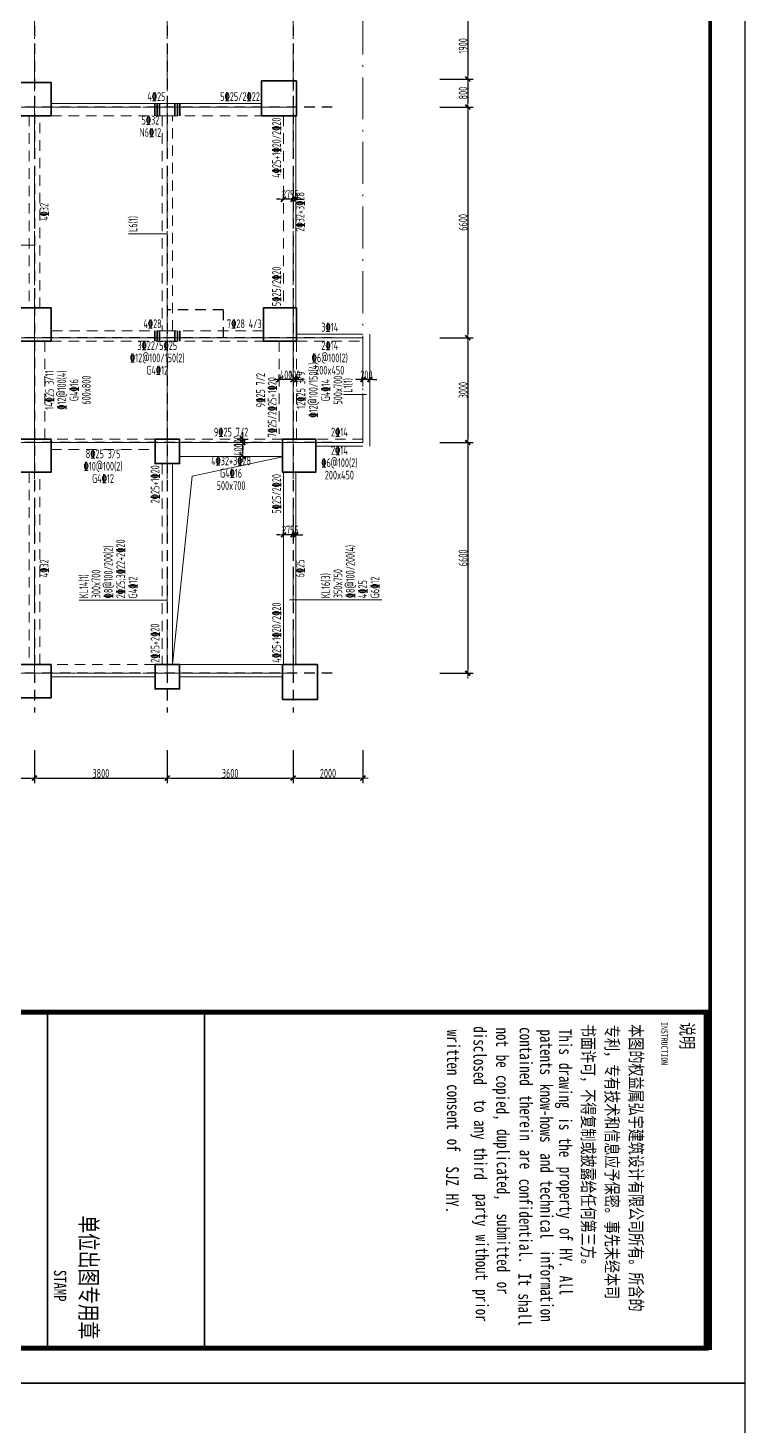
# Model space of a CAD drawing. Header units: millimetres. Extents: x 539196 to 807275, y 431843 to 1156631.
# Drawn here: x 708768 to 729290, y 935218 to 975222 of the extents above; entities that cross this region are included whole.
import ezdxf
from ezdxf.enums import TextEntityAlignment as Align

# ---------------------------------------------------------------- set-up
doc = ezdxf.new("R2010")
doc.units = ezdxf.units.MM
doc.header["$MEASUREMENT"] = 0
for name, pattern in [('DOTE', [2.42, 2, -0.2, 0.02, -0.2]), ('点划线', [1850, 1200, -300, 50, -300]), ('虚线', [500, 300, -200])]:
    doc.linetypes.add(name, pattern=pattern)
for name, color, linetype in [('DOTE', 1, 'DOTE'), ('PUB_TITLE', 4, 'Continuous'), ('TK', 9, 'Continuous')]:
    doc.layers.add(name, color=color, linetype=linetype)
for name, color, linetype, lineweight in [('尺寸标注-梁', 3, 'Continuous', 18), ('板洞边线', 253, 'Continuous', 18), ('梁原位标注', 7, 'Continuous', 18), ('梁名称编号', 2, 'Continuous', 18), ('梁标注引线', 2, 'Continuous', 18), ('梁附加箍筋', 1, 'Continuous', 35), ('梁集中标注', 2, 'Continuous', 18), ('砼柱', 2, 'Continuous', 35), ('砼梁', 4, 'Continuous', 18), ('轴线', 9, '点划线', 18), ('轴线标注', 3, 'Continuous', 18)]:
    doc.layers.add(name, color=color, linetype=linetype, lineweight=lineweight)
doc.styles.add('-宋体', font='', dxfattribs={"width": 0.8})
doc.styles.add('样式 1_yjk_yjk_yjk_yjk_yjk_yjk_yjk_yjk_yjk_yjk_yjk', font='yjkeng.shx', dxfattribs={"width": 0.7, "bigfont": 'yjkchn.shx'})
doc.styles.get('-宋体').set_extended_font_data('SimSun')
doc.dimstyles.new('盈建科结构_yjk_yjk_yjk_yjk_yjk_yjk_yjk_yjk_yjk_yjk_yjk', dxfattribs={"dimscale": 100, "dimtxt": 2.5, "dimasz": 1, "dimexe": 1.5, "dimexo": 0.625, "dimgap": 0.1, "dimtad": 1, "dimdec": 0, "dimrnd": 1, "dimzin": 0, "dimdsep": 46, "dimtxsty": '样式 1_yjk_yjk_yjk_yjk_yjk_yjk_yjk_yjk_yjk_yjk_yjk', "dimblk": '_yjkbk', "dimblk1": 'ARCHTICK', "dimblk2": 'ARCHTICK', "dimcen": 0.09, "dimadec": 0, "dimazin": 0, "dimtfac": 1, "dimtdec": 4, "dimtix": 1, "dimtmove": 2, "dimatfit": 3, "dimfxl": 0, "dimtolj": 1, "dimtzin": 0, "dimarcsym": 0})

# ---------------------------------------------------------------- blocks, each defined once
blk = doc.blocks.new('图签11')
for p, q in [((3661956, -366171), (3661956, -326171)), ((3668756, -336322), (3661956, -336322)), ((3661956, -336322), (3668756, -336322)), ((3668732, -339499), (3662780, -339499))]:
    blk.add_line(p, q)
at = {"const_width": 34}
for points in [[(3661956, -336322), (3668756, -336322)], [(3661956, -339499), (3668732, -339499)]]:
    blk.add_lwpolyline(points, dxfattribs=at)
at = {"layer": 'PUB_TITLE', "const_width": 100}
blk.add_lwpolyline([(3661956, -326171), (3668756, -326171), (3668756, -366170), (3661956, -366170)], close=True, dxfattribs=at)
at = {"style": '-宋体', "width": 0.75}
for s, height, p in [('INSTRUCTION', 129.15, (3662157, -327077)), ('单位出图专用章', 350, (3666068, -338838)), ('STAMP', 250, (3667171, -339368))]:
    blk.add_text(s, height=height, dxfattribs=at).set_placement(p)
at = {"layer": 'TK', "color": 9, "style": '-宋体', "width": 0.75}
blk.add_text('说明', height=265.8, dxfattribs=at).set_placement((3662166, -326686))
at = {"layer": 'TK', "style": '-宋体', "width": 0.75}
for s, height, p in [('本图的权益属弘宇建筑设计有限公司所有。所含的', 258.23, (3662201, -327716)), ('专利，专有技术和信息应予保密。事先未经本司', 258.23, (3662214, -328201)), ('书面许可，不得复制或披露给任何第三方。', 258.23, (3662193, -328683)), ('This', 258.2, (3662293, -329146)), ('drawing', 258.2, (3662982, -329146)), ('is', 258.2, (3664084, -329146)), ('the', 258.2, (3664497, -329146)), ('property', 258.2, (3665082, -329136)), ('of', 258.2, (3666321, -329136)), ('HY.', 258.2, (3666734, -329136)), ('All', 258.2, (3667285, -329136)), ('patents', 258.2, (3662305, -329530)), ('know-hows', 258.2, (3663407, -329530)), ('and', 258.2, (3664810, -329525)), ('technical', 258.2, (3665361, -329525)), ('information', 258.23, (3666770, -329521)), ('contained', 258.2, (3662259, -329943)), ('therein', 258.2, (3663637, -329943)), ('are', 258.2, (3664738, -329943)), ('confidential.', 258.23, (3665327, -329953)), ('It', 258.2, (3667234, -329968)), ('shall', 258.2, (3667647, -329968)), ('not', 258.2, (3662266, -330419)), ('be', 258.2, (3662817, -330419)), ('copied,', 258.2, (3663230, -330419)), ('duplicated,', 258.23, (3664322, -330407)), ('submitted', 258.2, (3666031, -330405)), ('or', 258.2, (3667408, -330405)), ('disclosed', 258.2, (3662241, -330876)), ('to', 258.2, (3663726, -330866)), ('third', 258.2, (3664690, -330866)), ('party', 258.2, (3665632, -330834)), ('without', 258.2, (3666458, -330834)), ('prior', 258.2, (3667560, -330834)), ('any', 258.2, (3664139, -330866)), ('written', 258.2, (3662312, -331414)), ('consent', 258.2, (3663414, -331414)), ('of', 258.2, (3664516, -331414)), ('SJZ', 258.2, (3665076, -331433)), ('HY.', 258.2, (3665627, -331433))]:
    blk.add_text(s, height=height, dxfattribs=at).set_placement(p)
blk = doc.blocks.new('_yjkbk')
blk.add_line((-1, 0), (1.5, 0))
blk.add_lwpolyline([(-0.7, -0.7, 0.5, 0.5, 0), (0.7, 0.7, 0.5, 0.5, 0)], format="xyseb")
blk = doc.blocks.new('*D484')
at = {"layer": 'Defpoints', "color": 0}
for p in [(716355, 970320), (716355, 970319), (716430, 970319)]:
    blk.add_point(p, dxfattribs=at)
at = {"layer": '尺寸标注-梁', "color": 0, "lineweight": -2}
for p, q in [((716255, 970320), (716155, 970320)), ((716355, 970319), (716355, 970470)), ((716430, 970320), (716355, 970320)), ((716430, 970319), (716430, 970470)), ((716530, 970320), (716630, 970320))]:
    blk.add_line(p, q, dxfattribs=at)
at = {"layer": '尺寸标注-梁', "color": 0, "lineweight": -2, "xscale": 100, "yscale": 100, "zscale": 100}
blk.add_blockref('_yjkbk', (716355, 970320), dxfattribs=at)
at = {"layer": '尺寸标注-梁', "color": 0, "lineweight": -2, "xscale": 100, "yscale": 100, "zscale": 100, "rotation": 180}
blk.add_blockref('_yjkbk', (716430, 970320), dxfattribs=at)
at = {"layer": '尺寸标注-梁', "color": 0, "insert": (716393, 970455), "char_height": 250, "attachment_point": 5, "style": '样式 1_yjk_yjk_yjk_yjk_yjk_yjk_yjk_yjk_yjk_yjk_yjk'}
blk.add_mtext('\\A1;75', dxfattribs=at)
blk = doc.blocks.new('_ARCHTICK')
at = {"color": 0, "linetype": 'ByBlock', "const_width": 0.15}
blk.add_lwpolyline([(-0.5, -0.5), (0.5, 0.5)], dxfattribs=at)
blk = doc.blocks.new('*D485')
at = {"layer": 'Defpoints', "color": 0}
for p in [(716080, 970320), (716080, 970319), (716355, 970319)]:
    blk.add_point(p, dxfattribs=at)
at = {"layer": '尺寸标注-梁', "color": 0, "lineweight": -2}
for p, q in [((715980, 970320), (715880, 970320)), ((716080, 970319), (716080, 970470)), ((716355, 970320), (716080, 970320)), ((716355, 970319), (716355, 970470)), ((716455, 970320), (716555, 970320))]:
    blk.add_line(p, q, dxfattribs=at)
at = {"layer": '尺寸标注-梁', "color": 0, "lineweight": -2, "xscale": 100, "yscale": 100, "zscale": 100}
blk.add_blockref('_yjkbk', (716080, 970320), dxfattribs=at)
at = {"layer": '尺寸标注-梁', "color": 0, "lineweight": -2, "xscale": 100, "yscale": 100, "zscale": 100, "rotation": 180}
blk.add_blockref('_yjkbk', (716355, 970320), dxfattribs=at)
at = {"layer": '尺寸标注-梁', "color": 0, "insert": (716218, 970455), "char_height": 250, "attachment_point": 5, "style": '样式 1_yjk_yjk_yjk_yjk_yjk_yjk_yjk_yjk_yjk_yjk_yjk'}
blk.add_mtext('\\A1;275', dxfattribs=at)
blk = doc.blocks.new('*D486')
at = {"layer": 'Defpoints', "color": 0}
for p in [(716355, 965160), (716355, 965159), (716455, 965159)]:
    blk.add_point(p, dxfattribs=at)
at = {"layer": '尺寸标注-梁', "color": 0, "lineweight": -2}
for p, q in [((716355, 965159), (716355, 965310)), ((716455, 965159), (716455, 965310)), ((716255, 965160), (716155, 965160)), ((716455, 965160), (716355, 965160)), ((716555, 965160), (716655, 965160))]:
    blk.add_line(p, q, dxfattribs=at)
at = {"layer": '尺寸标注-梁', "color": 0, "lineweight": -2, "xscale": 100, "yscale": 100, "zscale": 100}
blk.add_blockref('_yjkbk', (716355, 965160), dxfattribs=at)
at = {"layer": '尺寸标注-梁', "color": 0, "lineweight": -2, "xscale": 100, "yscale": 100, "zscale": 100, "rotation": 180}
blk.add_blockref('_yjkbk', (716455, 965160), dxfattribs=at)
at = {"layer": '尺寸标注-梁', "color": 0, "insert": (716405, 965295), "char_height": 250, "attachment_point": 5, "style": '样式 1_yjk_yjk_yjk_yjk_yjk_yjk_yjk_yjk_yjk_yjk_yjk'}
blk.add_mtext('\\A1;100', dxfattribs=at)
blk = doc.blocks.new('*D487')
at = {"layer": 'Defpoints', "color": 0}
for p in [(715955, 965160), (715955, 965159), (716355, 965159)]:
    blk.add_point(p, dxfattribs=at)
at = {"layer": '尺寸标注-梁', "color": 0, "lineweight": -2}
for p, q in [((715955, 965159), (715955, 965310)), ((716355, 965159), (716355, 965310)), ((716255, 965160), (716055, 965160))]:
    blk.add_line(p, q, dxfattribs=at)
at = {"layer": '尺寸标注-梁', "color": 0, "lineweight": -2, "xscale": 100, "yscale": 100, "zscale": 100, "rotation": 180}
blk.add_blockref('_yjkbk', (715955, 965160), dxfattribs=at)
at = {"layer": '尺寸标注-梁', "color": 0, "lineweight": -2, "xscale": 100, "yscale": 100, "zscale": 100}
blk.add_blockref('_yjkbk', (716355, 965160), dxfattribs=at)
at = {"layer": '尺寸标注-梁', "color": 0, "insert": (716155, 965295), "char_height": 250, "attachment_point": 5, "style": '样式 1_yjk_yjk_yjk_yjk_yjk_yjk_yjk_yjk_yjk_yjk_yjk'}
blk.add_mtext('\\A1;400', dxfattribs=at)
blk = doc.blocks.new('*D488')
at = {"layer": 'Defpoints', "color": 0}
for p in [(716355, 960720), (716355, 960719), (716430, 960719)]:
    blk.add_point(p, dxfattribs=at)
at = {"layer": '尺寸标注-梁', "color": 0, "lineweight": -2}
for p, q in [((716255, 960720), (716155, 960720)), ((716355, 960719), (716355, 960870)), ((716430, 960720), (716355, 960720)), ((716430, 960719), (716430, 960870)), ((716530, 960720), (716630, 960720))]:
    blk.add_line(p, q, dxfattribs=at)
at = {"layer": '尺寸标注-梁', "color": 0, "lineweight": -2, "xscale": 100, "yscale": 100, "zscale": 100}
blk.add_blockref('_yjkbk', (716355, 960720), dxfattribs=at)
at = {"layer": '尺寸标注-梁', "color": 0, "lineweight": -2, "xscale": 100, "yscale": 100, "zscale": 100, "rotation": 180}
blk.add_blockref('_yjkbk', (716430, 960720), dxfattribs=at)
at = {"layer": '尺寸标注-梁', "color": 0, "insert": (716393, 960855), "char_height": 250, "attachment_point": 5, "style": '样式 1_yjk_yjk_yjk_yjk_yjk_yjk_yjk_yjk_yjk_yjk_yjk'}
blk.add_mtext('\\A1;75', dxfattribs=at)
blk = doc.blocks.new('*D489')
at = {"layer": 'Defpoints', "color": 0}
for p in [(716080, 960720), (716080, 960719), (716355, 960719)]:
    blk.add_point(p, dxfattribs=at)
at = {"layer": '尺寸标注-梁', "color": 0, "lineweight": -2}
for p, q in [((715980, 960720), (715880, 960720)), ((716080, 960719), (716080, 960870)), ((716355, 960720), (716080, 960720)), ((716355, 960719), (716355, 960870)), ((716455, 960720), (716555, 960720))]:
    blk.add_line(p, q, dxfattribs=at)
at = {"layer": '尺寸标注-梁', "color": 0, "lineweight": -2, "xscale": 100, "yscale": 100, "zscale": 100}
blk.add_blockref('_yjkbk', (716080, 960720), dxfattribs=at)
at = {"layer": '尺寸标注-梁', "color": 0, "lineweight": -2, "xscale": 100, "yscale": 100, "zscale": 100, "rotation": 180}
blk.add_blockref('_yjkbk', (716355, 960720), dxfattribs=at)
at = {"layer": '尺寸标注-梁', "color": 0, "insert": (716218, 960855), "char_height": 250, "attachment_point": 5, "style": '样式 1_yjk_yjk_yjk_yjk_yjk_yjk_yjk_yjk_yjk_yjk_yjk'}
blk.add_mtext('\\A1;275', dxfattribs=at)
blk = doc.blocks.new('*D490')
at = {"layer": 'Defpoints', "color": 0}
for p in [(714915, 963359), (714916, 963359), (714915, 962959)]:
    blk.add_point(p, dxfattribs=at)
at = {"layer": '尺寸标注-梁', "color": 0, "lineweight": -2}
for p, q in [((714915, 963359), (715066, 963359)), ((714915, 962959), (715066, 962959)), ((714916, 963059), (714916, 963259))]:
    blk.add_line(p, q, dxfattribs=at)
at = {"layer": '尺寸标注-梁', "color": 0, "lineweight": -2, "xscale": 100, "yscale": 100, "zscale": 100}
for p, rotation in [((714916, 963359), 90), ((714916, 962959), 270)]:
    blk.add_blockref('_yjkbk', p, dxfattribs=dict(at, rotation=rotation))
at = {"layer": '尺寸标注-梁', "color": 0, "insert": (714781, 963159), "char_height": 250, "attachment_point": 5, "rotation": 90, "style": '样式 1_yjk_yjk_yjk_yjk_yjk_yjk_yjk_yjk_yjk_yjk_yjk'}
blk.add_mtext('\\A1;400', dxfattribs=at)
blk = doc.blocks.new('*D491')
at = {"layer": 'Defpoints', "color": 0}
for p in [(714915, 963459), (714915, 963359), (714916, 963459)]:
    blk.add_point(p, dxfattribs=at)
at = {"layer": '尺寸标注-梁', "color": 0, "lineweight": -2}
for p, q in [((714915, 963459), (715066, 963459)), ((714915, 963359), (715066, 963359)), ((714916, 963559), (714916, 963659)), ((714916, 963359), (714916, 963459)), ((714916, 963259), (714916, 963159))]:
    blk.add_line(p, q, dxfattribs=at)
at = {"layer": '尺寸标注-梁', "color": 0, "lineweight": -2, "xscale": 100, "yscale": 100, "zscale": 100}
for p, rotation in [((714916, 963459), 270), ((714916, 963359), 90)]:
    blk.add_blockref('_yjkbk', p, dxfattribs=dict(at, rotation=rotation))
at = {"layer": '尺寸标注-梁', "color": 0, "insert": (714781, 963409), "char_height": 250, "attachment_point": 5, "rotation": 90, "style": '样式 1_yjk_yjk_yjk_yjk_yjk_yjk_yjk_yjk_yjk_yjk_yjk'}
blk.add_mtext('\\A1;100', dxfattribs=at)
blk = doc.blocks.new('*D492')
at = {"layer": 'Defpoints', "color": 0}
for p in [(718355, 965160), (718355, 965159), (718555, 965159)]:
    blk.add_point(p, dxfattribs=at)
at = {"layer": '尺寸标注-梁', "color": 0, "lineweight": -2}
for p, q in [((718355, 965159), (718355, 965310)), ((718555, 965159), (718555, 965310)), ((718255, 965160), (718155, 965160)), ((718555, 965160), (718355, 965160)), ((718655, 965160), (718755, 965160))]:
    blk.add_line(p, q, dxfattribs=at)
at = {"layer": '尺寸标注-梁', "color": 0, "lineweight": -2, "xscale": 100, "yscale": 100, "zscale": 100}
blk.add_blockref('_yjkbk', (718355, 965160), dxfattribs=at)
at = {"layer": '尺寸标注-梁', "color": 0, "lineweight": -2, "xscale": 100, "yscale": 100, "zscale": 100, "rotation": 180}
blk.add_blockref('_yjkbk', (718555, 965160), dxfattribs=at)
at = {"layer": '尺寸标注-梁', "color": 0, "insert": (718455, 965295), "char_height": 250, "attachment_point": 5, "style": '样式 1_yjk_yjk_yjk_yjk_yjk_yjk_yjk_yjk_yjk_yjk_yjk'}
blk.add_mtext('\\A1;200', dxfattribs=at)
blk = doc.blocks.new('*D516')
at = {"layer": 'Defpoints', "color": 0}
for p in [(705155, 956759), (708955, 956759), (708955, 953759)]:
    blk.add_point(p, dxfattribs=at)
at = {"layer": '轴线标注', "color": 0, "lineweight": -2}
for p, q in [((705155, 954559), (705155, 953609)), ((708955, 954559), (708955, 953609)), ((705255, 953759), (708855, 953759))]:
    blk.add_line(p, q, dxfattribs=at)
at = {"layer": '轴线标注', "color": 0, "lineweight": -2, "xscale": 100, "yscale": 100, "zscale": 100, "rotation": 180}
blk.add_blockref('_yjkbk', (705155, 953759), dxfattribs=at)
at = {"layer": '轴线标注', "color": 0, "lineweight": -2, "xscale": 100, "yscale": 100, "zscale": 100}
blk.add_blockref('_yjkbk', (708955, 953759), dxfattribs=at)
at = {"layer": '轴线标注', "color": 0, "insert": (707055, 953894), "char_height": 250, "attachment_point": 5, "style": '样式 1_yjk_yjk_yjk_yjk_yjk_yjk_yjk_yjk_yjk_yjk_yjk'}
blk.add_mtext('\\A1;3800', dxfattribs=at)
blk = doc.blocks.new('*D518')
at = {"layer": 'Defpoints', "color": 0}
for p in [(708955, 956759), (712755, 956759), (712755, 953759)]:
    blk.add_point(p, dxfattribs=at)
at = {"layer": '轴线标注', "color": 0, "lineweight": -2}
for p, q in [((708955, 954559), (708955, 953609)), ((712755, 954559), (712755, 953609)), ((709055, 953759), (712655, 953759))]:
    blk.add_line(p, q, dxfattribs=at)
at = {"layer": '轴线标注', "color": 0, "lineweight": -2, "xscale": 100, "yscale": 100, "zscale": 100, "rotation": 180}
blk.add_blockref('_yjkbk', (708955, 953759), dxfattribs=at)
at = {"layer": '轴线标注', "color": 0, "lineweight": -2, "xscale": 100, "yscale": 100, "zscale": 100}
blk.add_blockref('_yjkbk', (712755, 953759), dxfattribs=at)
at = {"layer": '轴线标注', "color": 0, "insert": (710855, 953894), "char_height": 250, "attachment_point": 5, "style": '样式 1_yjk_yjk_yjk_yjk_yjk_yjk_yjk_yjk_yjk_yjk_yjk'}
blk.add_mtext('\\A1;3800', dxfattribs=at)
blk = doc.blocks.new('*D520')
at = {"layer": 'Defpoints', "color": 0}
for p in [(712755, 956759), (716355, 956759), (716355, 953759)]:
    blk.add_point(p, dxfattribs=at)
at = {"layer": '轴线标注', "color": 0, "lineweight": -2}
for p, q in [((712755, 954559), (712755, 953609)), ((716355, 954559), (716355, 953609)), ((712855, 953759), (716255, 953759))]:
    blk.add_line(p, q, dxfattribs=at)
at = {"layer": '轴线标注', "color": 0, "lineweight": -2, "xscale": 100, "yscale": 100, "zscale": 100, "rotation": 180}
blk.add_blockref('_yjkbk', (712755, 953759), dxfattribs=at)
at = {"layer": '轴线标注', "color": 0, "lineweight": -2, "xscale": 100, "yscale": 100, "zscale": 100}
blk.add_blockref('_yjkbk', (716355, 953759), dxfattribs=at)
at = {"layer": '轴线标注', "color": 0, "insert": (714555, 953894), "char_height": 250, "attachment_point": 5, "style": '样式 1_yjk_yjk_yjk_yjk_yjk_yjk_yjk_yjk_yjk_yjk_yjk'}
blk.add_mtext('\\A1;3600', dxfattribs=at)
blk = doc.blocks.new('*D522')
at = {"layer": 'Defpoints', "color": 0}
for p in [(716355, 956759), (718355, 956759), (718355, 953759)]:
    blk.add_point(p, dxfattribs=at)
at = {"layer": '轴线标注', "color": 0, "lineweight": -2}
for p, q in [((716355, 954559), (716355, 953609)), ((718355, 954559), (718355, 953609)), ((716455, 953759), (718255, 953759))]:
    blk.add_line(p, q, dxfattribs=at)
at = {"layer": '轴线标注', "color": 0, "lineweight": -2, "xscale": 100, "yscale": 100, "zscale": 100, "rotation": 180}
blk.add_blockref('_yjkbk', (716355, 953759), dxfattribs=at)
at = {"layer": '轴线标注', "color": 0, "lineweight": -2, "xscale": 100, "yscale": 100, "zscale": 100}
blk.add_blockref('_yjkbk', (718355, 953759), dxfattribs=at)
at = {"layer": '轴线标注', "color": 0, "insert": (717355, 953894), "char_height": 250, "attachment_point": 5, "style": '样式 1_yjk_yjk_yjk_yjk_yjk_yjk_yjk_yjk_yjk_yjk_yjk'}
blk.add_mtext('\\A1;2000', dxfattribs=at)
blk = doc.blocks.new('*D543')
at = {"layer": 'Defpoints', "color": 0}
for p in [(718355, 975659), (718355, 973759), (721355, 973759)]:
    blk.add_point(p, dxfattribs=at)
at = {"layer": '轴线标注', "color": 0, "lineweight": -2}
for p, q in [((720555, 975659), (721505, 975659)), ((721355, 975559), (721355, 973859)), ((720555, 973759), (721505, 973759))]:
    blk.add_line(p, q, dxfattribs=at)
at = {"layer": '轴线标注', "color": 0, "lineweight": -2, "xscale": 100, "yscale": 100, "zscale": 100}
for p, rotation in [((721355, 975659), 90), ((721355, 973759), 270)]:
    blk.add_blockref('_yjkbk', p, dxfattribs=dict(at, rotation=rotation))
at = {"layer": '轴线标注', "color": 0, "insert": (721220, 974709), "char_height": 250, "attachment_point": 5, "rotation": 90, "style": '样式 1_yjk_yjk_yjk_yjk_yjk_yjk_yjk_yjk_yjk_yjk_yjk'}
blk.add_mtext('\\A1;1900', dxfattribs=at)
blk = doc.blocks.new('*D545')
at = {"layer": 'Defpoints', "color": 0}
for p in [(718355, 973759), (718355, 972959), (721355, 972959)]:
    blk.add_point(p, dxfattribs=at)
at = {"layer": '轴线标注', "color": 0, "lineweight": -2}
for p, q in [((720555, 973759), (721505, 973759)), ((721355, 973659), (721355, 973059)), ((720555, 972959), (721505, 972959))]:
    blk.add_line(p, q, dxfattribs=at)
at = {"layer": '轴线标注', "color": 0, "lineweight": -2, "xscale": 100, "yscale": 100, "zscale": 100}
for p, rotation in [((721355, 973759), 90), ((721355, 972959), 270)]:
    blk.add_blockref('_yjkbk', p, dxfattribs=dict(at, rotation=rotation))
at = {"layer": '轴线标注', "color": 0, "insert": (721220, 973359), "char_height": 250, "attachment_point": 5, "rotation": 90, "style": '样式 1_yjk_yjk_yjk_yjk_yjk_yjk_yjk_yjk_yjk_yjk_yjk'}
blk.add_mtext('\\A1;800', dxfattribs=at)
blk = doc.blocks.new('*D547')
at = {"layer": 'Defpoints', "color": 0}
for p in [(718355, 972959), (718355, 966359), (721355, 966359)]:
    blk.add_point(p, dxfattribs=at)
at = {"layer": '轴线标注', "color": 0, "lineweight": -2}
for p, q in [((720555, 972959), (721505, 972959)), ((721355, 972859), (721355, 966459)), ((720555, 966359), (721505, 966359))]:
    blk.add_line(p, q, dxfattribs=at)
at = {"layer": '轴线标注', "color": 0, "lineweight": -2, "xscale": 100, "yscale": 100, "zscale": 100}
for p, rotation in [((721355, 972959), 90), ((721355, 966359), 270)]:
    blk.add_blockref('_yjkbk', p, dxfattribs=dict(at, rotation=rotation))
at = {"layer": '轴线标注', "color": 0, "insert": (721220, 969659), "char_height": 250, "attachment_point": 5, "rotation": 90, "style": '样式 1_yjk_yjk_yjk_yjk_yjk_yjk_yjk_yjk_yjk_yjk_yjk'}
blk.add_mtext('\\A1;6600', dxfattribs=at)
blk = doc.blocks.new('*D549')
at = {"layer": 'Defpoints', "color": 0}
for p in [(718355, 966359), (718355, 963359), (721355, 963359)]:
    blk.add_point(p, dxfattribs=at)
at = {"layer": '轴线标注', "color": 0, "lineweight": -2}
for p, q in [((720555, 966359), (721505, 966359)), ((721355, 966259), (721355, 963459)), ((720555, 963359), (721505, 963359))]:
    blk.add_line(p, q, dxfattribs=at)
at = {"layer": '轴线标注', "color": 0, "lineweight": -2, "xscale": 100, "yscale": 100, "zscale": 100}
for p, rotation in [((721355, 966359), 90), ((721355, 963359), 270)]:
    blk.add_blockref('_yjkbk', p, dxfattribs=dict(at, rotation=rotation))
at = {"layer": '轴线标注', "color": 0, "insert": (721220, 964859), "char_height": 250, "attachment_point": 5, "rotation": 90, "style": '样式 1_yjk_yjk_yjk_yjk_yjk_yjk_yjk_yjk_yjk_yjk_yjk'}
blk.add_mtext('\\A1;3000', dxfattribs=at)
blk = doc.blocks.new('*D551')
at = {"layer": 'Defpoints', "color": 0}
for p in [(718355, 963359), (718355, 956759), (721355, 956759)]:
    blk.add_point(p, dxfattribs=at)
at = {"layer": '轴线标注', "color": 0, "lineweight": -2}
for p, q in [((720555, 963359), (721505, 963359)), ((721355, 963259), (721355, 956859)), ((720555, 956759), (721505, 956759))]:
    blk.add_line(p, q, dxfattribs=at)
at = {"layer": '轴线标注', "color": 0, "lineweight": -2, "xscale": 100, "yscale": 100, "zscale": 100}
for p, rotation in [((721355, 963359), 90), ((721355, 956759), 270)]:
    blk.add_blockref('_yjkbk', p, dxfattribs=dict(at, rotation=rotation))
at = {"layer": '轴线标注', "color": 0, "insert": (721220, 960059), "char_height": 250, "attachment_point": 5, "rotation": 90, "style": '样式 1_yjk_yjk_yjk_yjk_yjk_yjk_yjk_yjk_yjk_yjk_yjk'}
blk.add_mtext('\\A1;6600', dxfattribs=at)
blk = doc.blocks.new('jzzw')
at = {"layer": 'DOTE', "color": 1, "linetype": '虚线'}
for p, q in [((943986, 890469), (943986, 834829)), ((947786, 890469), (947786, 834829)), ((951386, 890469), (951386, 834829)), ((952506, 852149), (912186, 852149)), ((949386, 846349), (947786, 846349)), ((949386, 846349), (949386, 845549)), ((952506, 845549), (911886, 845549)), ((952506, 845549), (911886, 845549)), ((952506, 842549), (911886, 842549)), ((952506, 842549), (911886, 842549)), ((952506, 835949), (912186, 835949)), ((952506, 835949), (912186, 835949)), ((952506, 835949), (912186, 835949)), ((952506, 835949), (912186, 835949))]:
    blk.add_line(p, q, dxfattribs=at)

msp = doc.modelspace()

# ---------------------------------------------------------------- linework, layer by layer
at = {"layer": 'PUB_TITLE'}
for points in [[(669890.4, 936443), (729290.4, 936443), (729290.4, 1020543), (669890.4, 1020543)], [(669890.4, 852343), (729290.4, 852343), (729290.4, 936443), (669890.4, 936443)]]:
    msp.add_lwpolyline(points, close=True, dxfattribs=at)
at = {"layer": 'PUB_TITLE', "const_width": 100}
msp.add_lwpolyline([(670890.4, 937443), (728290.4, 937443), (728290.4, 1018043), (670890.4, 1018043)], close=True, dxfattribs=at)
at = {"layer": '板洞边线'}
for p, q in [((713105.4, 962759.2), (713105.4, 962959.2)), ((716055.4, 962953.9), (713466.7, 962398)), ((716055.4, 962959.2), (716055.4, 962953.9)), ((712905.4, 962759.2), (713105.4, 962759.2)), ((713466.7, 962398), (712905.4, 957009.2))]:
    msp.add_line(p, q, dxfattribs=at)
at = {"layer": '梁标注引线'}
for p, q in [((712755.4, 969335.2), (711647.9, 969335.2)), ((708955.4, 969003.9), (706436.9, 969003.9)), ((718455.4, 964734.2), (717797.9, 964734.2)), ((712755.4, 958851.5), (710236.9, 958851.5)), ((716255.4, 958854.4), (718898.9, 958854.4))]:
    msp.add_line(p, q, dxfattribs=at)
at = {"layer": '梁附加箍筋'}
for p, q in [((712395.4, 972709.2), (712395.4, 973059.2)), ((712465.4, 972709.2), (712465.4, 973059.2)), ((712535.4, 972709.2), (712535.4, 973059.2)), ((712975.4, 972709.2), (712975.4, 973059.2)), ((713045.4, 972709.2), (713045.4, 973059.2)), ((713115.4, 972709.2), (713115.4, 973059.2)), ((712395.4, 966259.2), (712395.4, 966559.2)), ((712465.4, 966259.2), (712465.4, 966559.2)), ((712535.4, 966259.2), (712535.4, 966559.2)), ((712975.4, 966259.2), (712975.4, 966559.2)), ((713045.4, 966259.2), (713045.4, 966559.2)), ((713115.4, 966259.2), (713115.4, 966559.2))]:
    msp.add_line(p, q, dxfattribs=at)
at = {"layer": '砼柱'}
for points in [[(716455.4, 973709.2), (715455.4, 973709.2), (715455.4, 972709.2), (716455.4, 972709.2)], [(709430.4, 973659.2), (708480.4, 973659.2), (708480.4, 972709.2), (709430.4, 972709.2)], [(709430.4, 967209.2), (708480.4, 967209.2), (708480.4, 966259.2), (709430.4, 966259.2)], [(716455.4, 967209.2), (715505.4, 967209.2), (715505.4, 966259.2), (716455.4, 966259.2)], [(709430.4, 963459.2), (708480.4, 963459.2), (708480.4, 962509.2), (709430.4, 962509.2)], [(713105.4, 963459.2), (712405.4, 963459.2), (712405.4, 962759.2), (713105.4, 962759.2)], [(717005.4, 963459.2), (716055.4, 963459.2), (716055.4, 962509.2), (717005.4, 962509.2)], [(709430.4, 957009.2), (708480.4, 957009.2), (708480.4, 956059.2), (709430.4, 956059.2)], [(713105.4, 957009.2), (712405.4, 957009.2), (712405.4, 956309.2), (713105.4, 956309.2)], [(717055.4, 957009.2), (716055.4, 957009.2), (716055.4, 956009.2), (717055.4, 956009.2)]]:
    msp.add_lwpolyline(points, close=True, dxfattribs=at)
at = {"layer": '砼梁'}
for p, q in [((712755.4, 973059.2), (709430.4, 973059.2)), ((715455.4, 973059.2), (712755.4, 973059.2)), ((716430.4, 967209.2), (716430.4, 972709.2)), ((718355.4, 966459.2), (716455.4, 966459.2)), ((718555.4, 963259.2), (718555.4, 966459.2)), ((713105.4, 962959.2), (716055.4, 962959.2)), ((717005.4, 963259.2), (718355.4, 963259.2)), ((712905.4, 957009.2), (712905.4, 962759.2)), ((716080.4, 962509.2), (716080.4, 957009.2)), ((716430.4, 957009.2), (716430.4, 962509.2)), ((716055.4, 957009.2), (713105.4, 957009.2)), ((709430.4, 956659.2), (712405.4, 956659.2)), ((713105.4, 956659.2), (716055.4, 956659.2))]:
    msp.add_line(p, q, dxfattribs=at)
at = {"layer": '砼梁', "linetype": '虚线'}
for p, q in [((708805.4, 972709.2), (708805.4, 967209.2)), ((709105.4, 967209.2), (709105.4, 972709.2)), ((709430.4, 972709.2), (712755.4, 972709.2)), ((712605.4, 972709.2), (712605.4, 966559.2)), ((712755.5, 972709.2), (715455.4, 972709.2)), ((712905.4, 966559.2), (712905.4, 972709.2)), ((716080.4, 972709.2), (716080.4, 967209.2)), ((712755.4, 966559.2), (709430.4, 966559.2)), ((715505.4, 966559.2), (712755.5, 966559.2)), ((709255.4, 963459.2), (709255.4, 966259.2)), ((709430.4, 966259.2), (712755.4, 966259.2)), ((712755.4, 966259.2), (715505.4, 966259.2)), ((715955.4, 966259.2), (715955.4, 963609.2)), ((716455.4, 963459.2), (716455.4, 966259.2)), ((716455.4, 966259.2), (718355.4, 966259.2)), ((718355.4, 966259.2), (718355.4, 963459.2)), ((712405.4, 963459.2), (709430.4, 963459.2)), ((716055.4, 963459.2), (713105.4, 963459.2)), ((718355.4, 963459.2), (717005.4, 963459.2)), ((709430.4, 963159.2), (712405.4, 963159.2)), ((708805.4, 962509.2), (708805.4, 957009.2)), ((709105.4, 957009.2), (709105.4, 962509.2)), ((712605.4, 962759.2), (712605.4, 957009.2)), ((712405.4, 957009.2), (709430.4, 957009.2))]:
    msp.add_line(p, q, dxfattribs=at)
at = {"layer": '轴线'}
for p, q in [((708955.4, 956759.2), (708955.4, 1010159.2)), ((712755.4, 956759.2), (712755.4, 1010159.2)), ((716355.4, 956759.2), (716355.4, 1010159.2)), ((718355.4, 963359.2), (718355.4, 1003559.2)), ((678755.4, 972959.2), (716355.4, 972959.2)), ((705155.4, 972959.2), (708955.4, 972959.2)), ((708955.4, 966359.2), (708955.4, 972959.2)), ((708955.4, 972959.2), (712755.4, 972959.2)), ((712755.4, 966359.2), (712755.4, 972959.2)), ((712755.4, 972959.2), (716355.4, 972959.2)), ((716355.4, 966359.2), (716355.4, 972959.2)), ((676755.4, 966359.2), (718355.4, 966359.2)), ((705155.4, 966359.2), (708955.4, 966359.2)), ((708955.4, 963359.2), (708955.4, 966359.2)), ((708955.4, 966359.2), (712755.4, 966359.2)), ((712755.4, 963359.2), (712755.4, 966359.2)), ((712755.4, 966359.2), (716355.4, 966359.2)), ((716355.4, 963359.2), (716355.4, 966359.2)), ((716355.4, 966359.2), (718355.4, 966359.2)), ((718355.4, 963359.2), (718355.4, 966359.2)), ((676755.4, 963359.2), (718355.4, 963359.2)), ((705155.4, 963359.2), (708955.4, 963359.2)), ((708955.4, 956759.2), (708955.4, 963359.2)), ((708955.4, 963359.2), (712755.4, 963359.2)), ((712755.4, 956759.2), (712755.4, 963359.2)), ((712755.4, 963359.2), (716355.4, 963359.2)), ((716355.4, 956759.2), (716355.4, 963359.2)), ((716355.4, 963359.2), (718355.4, 963359.2)), ((678755.4, 956759.2), (716355.4, 956759.2)), ((705155.4, 956759.2), (708955.4, 956759.2)), ((708955.4, 956759.2), (712755.4, 956759.2)), ((712755.4, 956759.2), (716355.4, 956759.2))]:
    msp.add_line(p, q, dxfattribs=at)

# ---------------------------------------------------------------- block references
msp.add_blockref('jzzw', (-235030.4, 120810.3))
at = {"xscale": 1.41428571427241, "yscale": 1.41428571427241, "zscale": 1.414285714285714, "rotation": 270}
msp.add_blockref('图签11', (1189474.3, 6126112.1), dxfattribs=at)

# ---------------------------------------------------------------- texts
at = {"layer": '梁原位标注', "linetype": 'Continuous', "style": '样式 1_yjk_yjk_yjk_yjk_yjk_yjk_yjk_yjk_yjk_yjk_yjk', "width": 0.7}
for s, p in [('4\x8425', (712442.9, 973059.2)), ('4\x8428', (712332.9, 966559.2)), ('3\x8414', (717405.4, 966459.2)), ('9\x8425 7/2', (714580.4, 963459.2)), ('2\x8414', (717680.4, 963459.2))]:
    msp.add_text(s, height=250, dxfattribs=at).set_placement(p, align=Align.BOTTOM_CENTER)
for s, p in [('5\x8425/2\x8422', (715405.4, 973059.2)), ('7\x8428 4/3', (715455.4, 966559.2))]:
    msp.add_text(s, height=250, dxfattribs=at).set_placement(p, align=Align.BOTTOM_RIGHT)
for s, p in [('5\x8432', (712272.3, 972709.2)), ('N6\x8412', (712272.3, 972356.5)), ('3\x8422/5\x8425', (712467.9, 966259.2)), ('2\x8414', (717405.4, 966259.2)), ('\x8412@100/150(2)', (712467.9, 965906.5)), ('\x846@100(2)', (717405.4, 965906.5)), ('G4\x8412', (712467.9, 965553.7)), ('200x450', (717405.4, 965553.7)), ('8\x8425 3/5', (710917.9, 963159.2)), ('4\x8432+3\x8428', (714580.4, 962959.2)), ('\x846@100(2)', (717680.4, 962906.5)), ('2\x8414', (717680.4, 963259.2)), ('\x8410@100(2)', (710917.9, 962806.5)), ('G4\x8416', (714580.4, 962606.5)), ('200x450', (717680.4, 962553.7)), ('G4\x8412', (710917.9, 962453.7)), ('500x700', (714580.4, 962253.7))]:
    msp.add_text(s, height=250, dxfattribs=at).set_placement(p, align=Align.TOP_CENTER)
for s, p in [('4\x8425+1\x8420/2\x8420', (716080.4, 972659.2)), ('2\x8425+1\x8420', (712605.4, 962709.2)), ('5\x8425/2\x8420', (716080.4, 962459.2))]:
    msp.add_text(s, height=250, rotation=90, dxfattribs=at).set_placement(p, align=Align.BOTTOM_RIGHT)
for s, p in [('4\x8432', (709105.4, 969959.2)), ('2\x8432+3\x8428', (716430.4, 969959.2)), ('14\x8425 3/11', (709255.4, 964859.2)), ('\x8412@100(4)', (709608.2, 964859.2)), ('12\x8425 3/9', (716455.4, 964859.2)), ('\x8412@100/150(4)', (716808.2, 964859.2)), ('G4\x8416', (709960.9, 964859.2)), ('600x800', (710313.7, 964859.2)), ('G4\x8414', (717160.9, 964859.2)), ('500x700', (717513.7, 964859.2)), ('4\x8432', (709105.4, 959759.2)), ('6\x8425', (716430.4, 959759.2))]:
    msp.add_text(s, height=250, rotation=90, dxfattribs=at).set_placement(p, align=Align.TOP_CENTER)
for s, p in [('5\x8425/2\x8420', (716080.4, 967259.2)), ('7\x8425/2\x8425+1\x8420', (715955.4, 963509.2)), ('4\x8425+1\x8420/2\x8420', (716080.4, 957059.2)), ('2\x8425+2\x8420', (712605.4, 957059.2))]:
    msp.add_text(s, height=250, rotation=90, dxfattribs=at).set_placement(p, align=Align.BOTTOM_LEFT)
msp.add_text('9\x8425 7/2', height=250, rotation=90, dxfattribs=at).set_placement((715622.9, 964859.2), align=Align.BOTTOM_CENTER)
at = {"layer": '梁名称编号', "linetype": 'Continuous', "style": '样式 1_yjk_yjk_yjk_yjk_yjk_yjk_yjk_yjk_yjk_yjk_yjk', "width": 0.7}
for s, p in [('L6(1)', (711647.9, 969385.2)), ('L1(1)', (717797.9, 964784.2)), ('KL14(1)', (710236.9, 958901.5))]:
    msp.add_text(s, height=250, rotation=90, dxfattribs=at).set_placement(p, align=Align.TOP_LEFT)
msp.add_text('KL16(3)', height=250, rotation=90, dxfattribs=at).set_placement((717487.9, 958904.4), align=Align.BOTTOM_LEFT)
at = {"layer": '梁集中标注', "linetype": 'Continuous', "style": '样式 1_yjk_yjk_yjk_yjk_yjk_yjk_yjk_yjk_yjk_yjk_yjk', "width": 0.7}
for s, p in [('2\x8425;3\x8422+2\x8420', (711295.2, 958901.5)), ('\x848@100/200(2)', (710942.4, 958901.5)), ('300x700', (710589.7, 958901.5)), ('G4\x8412', (711647.9, 958901.5))]:
    msp.add_text(s, height=250, rotation=90, dxfattribs=at).set_placement(p, align=Align.TOP_LEFT)
for s, p in [('\x848@100/200(4)', (718193.4, 958904.4)), ('350x750', (717840.7, 958904.4)), ('4\x8425', (718546.2, 958904.4)), ('G6\x8412', (718898.9, 958904.4))]:
    msp.add_text(s, height=250, rotation=90, dxfattribs=at).set_placement(p, align=Align.BOTTOM_LEFT)

# ---------------------------------------------------------------- dimensions: what is measured, and where the dimension line sits
at = {"layer": '尺寸标注-梁'}
for p1, p2, picture, middle in [((716355.4, 970319.2), (716080.4, 970319.2), '*D485', (716217.9, 970455.2)), ((716430.4, 970319.2), (716355.4, 970319.2), '*D484', (716392.9, 970455.2)), ((716355.4, 965159.2), (715955.4, 965159.2), '*D487', (716155.4, 965295.2)), ((716455.4, 965159.2), (716355.4, 965159.2), '*D486', (716405.4, 965295.2)), ((718555.4, 965159.2), (718355.4, 965159.2), '*D492', (718455.4, 965295.2)), ((714915.4, 963359.2), (714915.4, 963459.2), '*D491', (714781.4, 963409.2)), ((714915.4, 962959.2), (714915.4, 963359.2), '*D490', (714781.4, 963159.2)), ((716355.4, 960719.2), (716080.4, 960719.2), '*D489', (716217.9, 960855.2)), ((716430.4, 960719.2), (716355.4, 960719.2), '*D488', (716392.9, 960855.2))]:
    dim = msp.add_aligned_dim(p1=p1, p2=p2, distance=-1, dimstyle='盈建科结构_yjk_yjk_yjk_yjk_yjk_yjk_yjk_yjk_yjk_yjk_yjk', override={"dimscale": 100, "dimtxt": 2.5, "dimasz": 1, "dimexe": 1.5, "dimexo": 0, "dimgap": 0.1, "dimtad": 1, "dimlfac": 1, "dimrnd": 5, "dimdle": 0, "dimfxlon": 0}, dxfattribs=at)
    dim.commit()
    dim.dimension.update_dxf_attribs({"geometry": picture, "text_midpoint": middle})
at = {"layer": '轴线标注'}
for p1, p2, distance, picture, middle in [((718355.4, 975659.2), (718355.4, 973759.2), 3000, '*D543', (721220.4, 974709.2)), ((718355.4, 973759.2), (718355.4, 972959.2), 3000, '*D545', (721220.4, 973359.2)), ((718355.4, 972959.2), (718355.4, 966359.2), 3000, '*D547', (721220.4, 969659.2)), ((718355.4, 966359.2), (718355.4, 963359.2), 3000, '*D549', (721220.4, 964859.2)), ((718355.4, 963359.2), (718355.4, 956759.2), 3000, '*D551', (721220.4, 960059.2)), ((705155.4, 956759.2), (708955.4, 956759.2), -3000, '*D516', (707055.4, 953894.2)), ((708955.4, 956759.2), (712755.4, 956759.2), -3000, '*D518', (710855.4, 953894.2)), ((712755.4, 956759.2), (716355.4, 956759.2), -3000, '*D520', (714555.4, 953894.2)), ((716355.4, 956759.2), (718355.4, 956759.2), -3000, '*D522', (717355.4, 953894.2))]:
    dim = msp.add_aligned_dim(p1=p1, p2=p2, distance=distance, dimstyle='盈建科结构_yjk_yjk_yjk_yjk_yjk_yjk_yjk_yjk_yjk_yjk_yjk', override={"dimscale": 100, "dimtxt": 2.5, "dimasz": 1, "dimexe": 1.5, "dimexo": 22, "dimgap": 0.1, "dimtad": 1, "dimlfac": 1, "dimrnd": 5, "dimdle": 0, "dimfxlon": 0}, dxfattribs=at)
    dim.commit()
    dim.dimension.update_dxf_attribs({"geometry": picture, "text_midpoint": middle})

doc.saveas('drawing.dxf')
